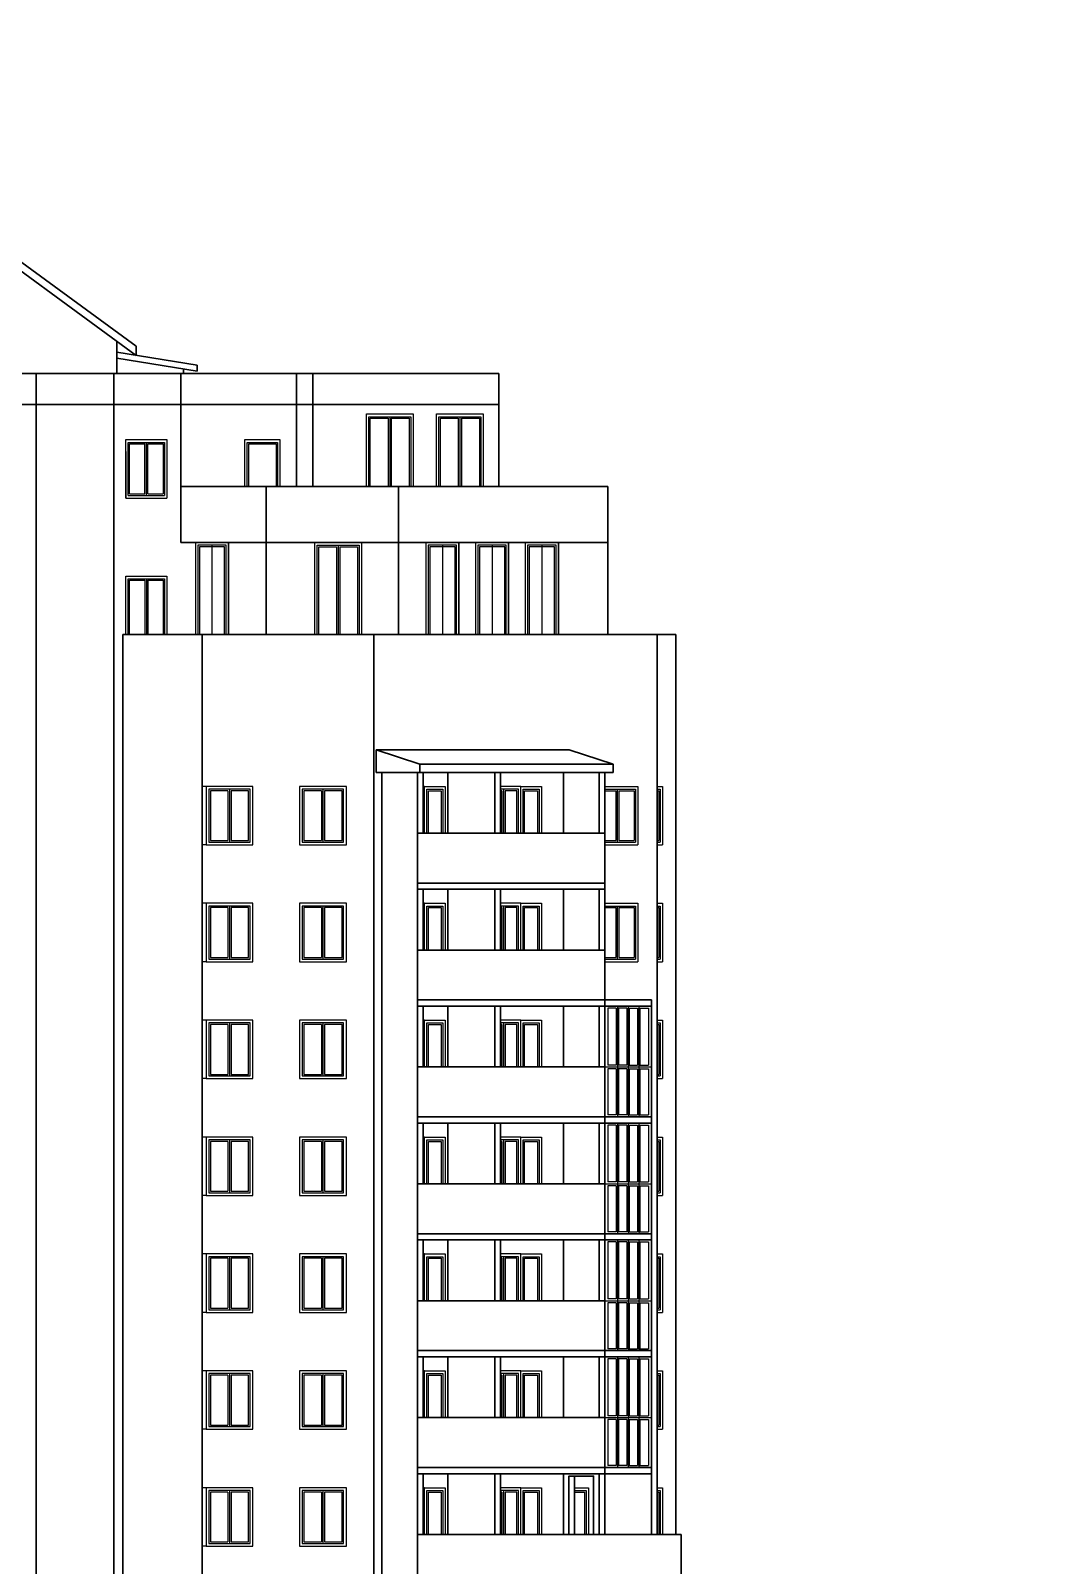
# Model space of a CAD drawing. Header units: inches. Extents: x -634 to 3638, y -6930911 to 5552.
# Drawn here: x 1250.44 to 1276.04, y 3496 to 3534.55 of the extents above; entities that cross this region are included whole.
import ezdxf

# ---------------------------------------------------------------- set-up
doc = ezdxf.new("R2010")
doc.units = ezdxf.units.IN
doc.header["$MEASUREMENT"] = 0
doc.linetypes.add('Dashed', pattern=[1128.888893, 564.444447, -564.444447])
for name, color, linetype, lineweight in [('ELEV', 134, 'Continuous', 18), ('фасады', 7, 'Continuous', 30), ('фасады2', 7, 'Continuous', 25)]:
    doc.layers.add(name, color=color, linetype=linetype, lineweight=lineweight)

msp = doc.modelspace()

# ---------------------------------------------------------------- hatches: boundary and pattern name
at = {"layer": 'ELEV', "linetype": 'Continuous'}
h = msp.add_hatch(dxfattribs=at)
h.set_pattern_fill('ANSI31', color=256, scale=0.01044, style=0)
h.set_pattern_definition([(45, (1262.311104, 3366.587935), (-0.02343928418428, 0.02343928418428), [])])
edge = h.paths.add_edge_path()
edge.add_ellipse((1445.78234, 3471.96182), major_axis=(0, 6932302.83262), ratio=0.00000001506, start_angle=89.999976115149, end_angle=270.000023884851)
edge.add_line((1445.67794, 3474.85168), (1445.67794, 3528.48347))
edge.add_line((1445.67794, 3528.48347), (1445.88675, 3528.48347))
edge.add_line((1445.88675, 3528.48347), (1445.88675, 3474.85168))

# ---------------------------------------------------------------- linework, layer by layer
at = {"layer": 'фасады', "ltscale": 100}
for points in [[(1248.401, 3530.05526), (1253.09677, 3526.62965)], [(1248.401, 3529.82398), (1253.09677, 3526.39837)], [(1252.61086, 3525.94453), (1252.61086, 3526.75285)], [(1252.61086, 3526.47644), (1254.62244, 3526.15324)], [(1253.09677, 3526.62965), (1253.09677, 3526.39837)], [(1252.61086, 3526.32774), (1254.62244, 3526.00455)], [(1254.62244, 3526.15324), (1254.62244, 3526.00455)], [(1234.59702, 3525.94453), (1262.20499, 3525.94453)], [(1250.5811, 3521.69677), (1250.5811, 3525.94453)], [(1252.53157, 3521.69677), (1252.53157, 3525.94453)], [(1254.21367, 3521.69677), (1254.21367, 3525.94453)], [(1254.28348, 3525.94453), (1254.28348, 3526.05901)], [(1257.1204, 3523.10616), (1257.1204, 3525.94453)], [(1257.5354, 3523.10616), (1257.5354, 3525.94453)], [(1262.20499, 3523.10616), (1262.20499, 3525.94453)], [(1262.20499, 3525.16153), (1248.401, 3525.16153)], [(1256.36162, 3523.10616), (1254.21367, 3523.10616)], [(1256.36162, 3523.10616), (1256.36162, 3521.69677)], [(1264.94153, 3523.10616), (1256.36162, 3523.10616)], [(1259.68137, 3523.10616), (1259.68137, 3521.69677)], [(1264.94153, 3523.10616), (1264.94153, 3521.69677)], [(1250.5811, 3521.69677), (1250.5811, 3517.97753)], [(1252.53157, 3521.69677), (1252.53157, 3517.97753)], [(1254.21367, 3521.69677), (1264.94153, 3521.69677)], [(1256.36162, 3521.69677), (1256.36162, 3519.38693)], [(1256.36162, 3521.69677), (1256.36162, 3519.38693)], [(1259.68137, 3521.69677), (1259.68137, 3519.38693)], [(1259.68137, 3521.69677), (1259.68137, 3519.38693)], [(1264.94153, 3521.69677), (1264.94153, 3519.38693)], [(1252.76031, 3519.38693), (1252.76031, 3517.97753)], [(1266.65306, 3519.38693), (1252.76031, 3519.38693)], [(1254.75279, 3519.38693), (1254.75279, 3517.97753)], [(1259.06906, 3519.38693), (1259.06906, 3517.97753)], [(1266.18183, 3519.38693), (1266.18183, 3517.97753)], [(1266.65306, 3519.38693), (1266.65306, 3512.98593)], [(1250.5811, 3517.97753), (1250.5811, 3515.92217)], [(1252.53157, 3517.97753), (1252.53157, 3515.92217)], [(1252.75927, 3517.97753), (1252.75927, 3515.92217)], [(1254.75279, 3517.97753), (1254.75279, 3515.92217)], [(1259.06906, 3517.97753), (1259.06906, 3515.92217)], [(1266.18183, 3517.97753), (1266.18183, 3515.92217)], [(1259.12406, 3516.48989), (1259.12406, 3515.92217)], [(1265.07485, 3516.12666), (1265.07485, 3515.92217)], [(1250.5811, 3515.92217), (1250.5811, 3512.98593)], [(1252.53157, 3515.92217), (1252.53157, 3512.98593)], [(1252.75927, 3515.92217), (1252.75927, 3512.98593)], [(1254.75279, 3515.92217), (1254.75279, 3512.98593)], [(1259.06906, 3515.92217), (1259.06906, 3512.98593)], [(1259.12406, 3515.92217), (1265.07485, 3515.92217)], [(1259.26469, 3515.92217), (1259.26469, 3512.98593)], [(1260.16251, 3515.92217), (1260.16251, 3512.98593)], [(1260.30079, 3515.92217), (1260.30281, 3514.39532)], [(1260.92319, 3515.92217), (1260.92319, 3514.39532)], [(1262.10681, 3515.92218), (1262.10681, 3514.39532)], [(1262.24525, 3515.92218), (1262.24525, 3514.39532)], [(1263.82745, 3515.92217), (1263.82745, 3514.39532)], [(1264.72699, 3515.92217), (1264.72699, 3514.39532)], [(1264.86543, 3515.92218), (1264.86543, 3512.98593)], [(1266.18183, 3515.92217), (1266.18183, 3512.98593)], [(1266.65306, 3515.92217), (1266.65306, 3512.98593)], [(1260.16251, 3514.39532), (1264.86543, 3514.39532)], [(1250.5811, 3512.98593), (1250.5811, 3510.04969)], [(1252.53157, 3512.98593), (1252.53157, 3510.04969)], [(1252.75927, 3512.98593), (1252.75927, 3510.04969)], [(1254.75279, 3512.98593), (1254.75279, 3510.04969)], [(1259.06906, 3512.98593), (1259.06906, 3510.04969)], [(1259.26469, 3512.98593), (1259.26469, 3510.04969)], [(1260.16251, 3513.14253), (1264.86767, 3513.14253)], [(1260.16251, 3512.98593), (1260.16251, 3510.04969)], [(1260.16251, 3512.98593), (1264.86543, 3512.98593)], [(1260.30095, 3512.98593), (1260.30281, 3511.45909)], [(1260.92319, 3512.98593), (1260.92319, 3511.45909)], [(1262.10681, 3512.98593), (1262.10681, 3511.45909)], [(1262.24525, 3512.98593), (1262.24525, 3511.45909)], [(1263.82745, 3512.98593), (1263.82745, 3511.45909)], [(1264.72699, 3512.98593), (1264.72699, 3511.45909)], [(1264.86543, 3512.98593), (1264.86543, 3510.04969)], [(1266.18183, 3512.98593), (1266.18183, 3510.04969)], [(1266.65306, 3512.98593), (1266.65306, 3510.04969)], [(1260.16251, 3511.45909), (1264.86543, 3511.45909)], [(1250.5811, 3510.04969), (1250.5811, 3507.11345)], [(1252.53157, 3510.04969), (1252.53157, 3507.11345)], [(1252.75927, 3510.04969), (1252.75927, 3507.11345)], [(1254.75279, 3510.04969), (1254.75279, 3507.11345)], [(1259.06906, 3510.04969), (1259.06906, 3507.11345)], [(1259.26469, 3510.04969), (1259.26469, 3507.11345)], [(1260.16251, 3510.20629), (1266.04339, 3510.20629)], [(1260.16251, 3510.04969), (1260.16251, 3507.11345)], [(1260.16251, 3510.04969), (1266.04339, 3510.04969)], [(1260.30095, 3510.04969), (1260.30281, 3508.52285)], [(1260.92319, 3510.04969), (1260.92319, 3508.52285)], [(1262.10681, 3510.04969), (1262.10681, 3508.52285)], [(1262.24525, 3510.04969), (1262.24525, 3508.52285)], [(1263.82745, 3510.04969), (1263.82745, 3508.52285)], [(1264.72699, 3510.04969), (1264.72699, 3508.52285)], [(1264.86543, 3510.04969), (1264.86543, 3507.11345)], [(1266.04339, 3510.20629), (1266.04339, 3507.11345)], [(1266.18183, 3510.04969), (1266.18183, 3507.11345)], [(1266.65306, 3510.04969), (1266.65306, 3507.11345)], [(1260.16251, 3508.52285), (1264.86543, 3508.52285)], [(1260.16251, 3507.27005), (1266.04339, 3507.27005)], [(1250.5811, 3507.11345), (1250.5811, 3504.17722)], [(1252.53157, 3507.11345), (1252.53157, 3504.17722)], [(1252.75927, 3507.11345), (1252.75927, 3504.17722)], [(1254.75279, 3507.11345), (1254.75279, 3504.17722)], [(1259.06906, 3507.11345), (1259.06906, 3504.17722)], [(1259.26469, 3507.11345), (1259.26469, 3504.17722)], [(1260.16251, 3507.11345), (1260.16251, 3504.17722)], [(1260.16251, 3507.11345), (1266.04339, 3507.11345)], [(1260.16251, 3507.11345), (1266.04339, 3507.11345)], [(1260.30095, 3507.11345), (1260.30281, 3505.58661)], [(1260.92319, 3507.11345), (1260.92319, 3505.58661)], [(1262.10681, 3507.11345), (1262.10681, 3505.58661)], [(1262.24525, 3507.11345), (1262.24525, 3505.58661)], [(1263.82745, 3507.11345), (1263.82745, 3505.58661)], [(1264.72699, 3507.11345), (1264.72699, 3505.58661)], [(1264.86543, 3507.11345), (1264.86543, 3504.17722)], [(1266.04339, 3507.11345), (1266.04339, 3504.17722)], [(1266.18183, 3507.11345), (1266.18183, 3504.17722)], [(1266.65306, 3507.11345), (1266.65306, 3504.17722)], [(1260.16251, 3505.58661), (1264.86543, 3505.58661)], [(1250.5811, 3504.17722), (1250.5811, 3501.24098)], [(1252.53157, 3504.17722), (1252.53157, 3501.24098)], [(1252.75927, 3504.17722), (1252.75927, 3501.24098)], [(1254.75279, 3504.17722), (1254.75279, 3501.24098)], [(1259.06906, 3504.17722), (1259.06906, 3501.24098)], [(1259.26469, 3504.17722), (1259.26469, 3501.24098)], [(1260.16251, 3504.33382), (1266.04339, 3504.33382)], [(1260.16251, 3504.17722), (1260.16251, 3501.24098)], [(1260.16251, 3504.17722), (1266.04339, 3504.17722)], [(1260.30095, 3504.17722), (1260.30281, 3502.65037)], [(1260.92319, 3504.17722), (1260.92319, 3502.65037)], [(1262.10681, 3504.17722), (1262.10681, 3502.65037)], [(1262.24525, 3504.17722), (1262.24525, 3502.65037)], [(1263.82745, 3504.17722), (1263.82745, 3502.65037)], [(1264.72699, 3504.17722), (1264.72699, 3502.65037)], [(1264.86543, 3504.17722), (1264.86543, 3501.24098)], [(1266.04339, 3504.17722), (1266.04339, 3501.24098)], [(1266.18183, 3504.17722), (1266.18183, 3501.24098)], [(1266.65306, 3504.17722), (1266.65306, 3501.24098)], [(1260.16251, 3502.65037), (1264.86543, 3502.65037)], [(1250.5811, 3501.24098), (1250.5811, 3498.30474)], [(1252.53157, 3501.24098), (1252.53157, 3498.30474)], [(1252.75927, 3501.24098), (1252.75927, 3498.30474)], [(1254.75279, 3501.24098), (1254.75279, 3498.30474)], [(1259.06906, 3501.24098), (1259.06906, 3498.30474)], [(1259.26469, 3501.24098), (1259.26469, 3498.30474)], [(1260.16251, 3501.39758), (1266.04339, 3501.39758)], [(1260.16251, 3501.24098), (1260.16251, 3498.30474)], [(1260.16251, 3501.24098), (1266.04339, 3501.24098)], [(1260.30095, 3501.24098), (1260.30281, 3499.71414)], [(1260.92319, 3501.24098), (1260.92319, 3499.71414)], [(1262.10681, 3501.24098), (1262.10681, 3499.71414)], [(1262.24525, 3501.24098), (1262.24525, 3499.71414)], [(1263.82745, 3501.24098), (1263.82745, 3499.71414)], [(1264.72699, 3501.24098), (1264.72699, 3499.71414)], [(1264.86543, 3501.24098), (1264.86543, 3498.30474)], [(1266.04339, 3501.24098), (1266.04339, 3498.30474)], [(1266.18183, 3501.24098), (1266.18183, 3498.30474)], [(1266.65306, 3501.24098), (1266.65306, 3498.30474)], [(1260.16251, 3499.71414), (1264.86543, 3499.71414)], [(1260.16251, 3498.46134), (1266.04339, 3498.46134)], [(1250.5811, 3498.30474), (1250.5811, 3495.3685)], [(1252.53157, 3498.30474), (1252.53157, 3495.3685)], [(1252.75927, 3498.30474), (1252.75927, 3495.3685)], [(1254.75279, 3498.30474), (1254.75279, 3495.3685)], [(1259.06906, 3498.30474), (1259.06906, 3495.3685)], [(1259.26469, 3498.30474), (1259.26469, 3495.3685)], [(1260.16251, 3498.30474), (1260.16251, 3495.3685)], [(1260.16251, 3498.30474), (1266.04339, 3498.30474)], [(1260.30095, 3498.30474), (1260.30281, 3496.7779)], [(1260.92319, 3498.30474), (1260.92319, 3496.7779)], [(1262.10681, 3498.30474), (1262.10681, 3496.7779)], [(1262.24525, 3498.30474), (1262.24525, 3496.7779)], [(1263.82745, 3498.30474), (1263.82745, 3496.7779)], [(1263.96516, 3496.7779), (1263.96516, 3498.24602), (1264.58733, 3498.24602), (1264.58733, 3496.7779)], [(1264.1036, 3498.24602), (1264.1036, 3496.7779)], [(1264.72699, 3498.30474), (1264.72699, 3496.7779)], [(1264.86543, 3498.30474), (1264.86543, 3496.7779)], [(1266.04339, 3498.30474), (1266.04339, 3496.7779)], [(1266.18183, 3498.30474), (1266.18183, 3496.7779)], [(1266.65306, 3498.30474), (1266.65306, 3496.7779)], [(1260.16251, 3496.7779), (1266.78645, 3496.7779)], [(1266.78645, 3496.7779), (1266.78645, 3495.3685)]]:
    msp.add_lwpolyline(points, dxfattribs=at)
at = {"layer": 'фасады', "linetype": 'Dashed', "ltscale": 100}
for points in [[(1260.22486, 3516.12672), (1259.12406, 3516.48989)], [(1263.97388, 3516.48989), (1259.12406, 3516.48989)], [(1265.07485, 3516.12666), (1263.97405, 3516.48984)], [(1260.22486, 3515.92217), (1260.22489, 3516.12672), (1265.07485, 3516.12666)], [(1266.04339, 3510.04969), (1260.39603, 3510.04969)], [(1266.04339, 3510.04969), (1260.39603, 3510.04969)], [(1266.04339, 3507.11345), (1260.39603, 3507.11345)], [(1266.04339, 3507.11345), (1260.39603, 3507.11345)], [(1266.04339, 3504.17722), (1260.39603, 3504.17722)], [(1266.04339, 3501.24098), (1260.39603, 3501.24098)]]:
    msp.add_lwpolyline(points, dxfattribs=at)
at = {"layer": 'фасады2', "ltscale": 100}
for p, q in [((1258.93621, 3523.10616), (1258.93621, 3524.85812)), ((1258.93621, 3524.85812), (1259.99325, 3524.85812)), ((1258.97536, 3523.10616), (1258.97536, 3524.81897)), ((1258.97536, 3524.81897), (1259.42558, 3524.81897)), ((1259.50388, 3524.81897), (1259.9541, 3524.81897)), ((1259.9541, 3524.81897), (1259.9541, 3523.10616)), ((1259.99325, 3524.85812), (1259.99325, 3523.10616)), ((1260.69805, 3523.10616), (1260.69805, 3524.85812)), ((1260.69805, 3524.85812), (1261.75509, 3524.85812)), ((1260.7372, 3523.10616), (1260.7372, 3524.81897)), ((1260.7372, 3524.81897), (1261.18742, 3524.81897)), ((1261.26572, 3524.81897), (1261.71594, 3524.81897)), ((1261.71594, 3524.81897), (1261.71594, 3523.10616)), ((1261.75509, 3524.85812), (1261.75509, 3523.10616)), ((1252.88857, 3522.88105), (1252.88857, 3524.21215)), ((1252.88857, 3524.21215), (1253.80893, 3524.21215)), ((1252.92772, 3522.9202), (1252.92772, 3524.173)), ((1252.92772, 3524.173), (1253.3096, 3524.173)), ((1253.3096, 3522.9202), (1253.3096, 3524.173)), ((1253.34875, 3522.88105), (1253.34875, 3524.21215)), ((1253.3879, 3522.9202), (1253.3879, 3524.173)), ((1253.3879, 3524.173), (1253.76978, 3524.173)), ((1253.76978, 3524.173), (1253.76978, 3522.9202)), ((1253.80893, 3524.21215), (1253.80893, 3522.88105)), ((1255.88304, 3523.10616), (1255.88304, 3524.21215)), ((1255.88304, 3524.21215), (1256.64646, 3524.21215)), ((1255.92219, 3523.10616), (1255.92219, 3524.173)), ((1255.92219, 3524.173), (1256.60731, 3524.173)), ((1256.60731, 3524.173), (1256.60731, 3523.10616)), ((1256.64646, 3524.21215), (1256.64646, 3523.10616)), ((1252.82985, 3522.81254), (1253.86766, 3522.81254)), ((1252.88857, 3522.88105), (1253.80893, 3522.88105)), ((1252.92772, 3522.9202), (1253.3096, 3522.9202)), ((1253.3879, 3522.9202), (1253.76978, 3522.9202)), ((1254.64129, 3521.62826), (1254.64129, 3519.38693)), ((1255.35578, 3521.62826), (1254.64129, 3521.62826)), ((1254.68044, 3521.58911), (1254.68044, 3519.38693)), ((1255.31663, 3521.58911), (1254.68044, 3521.58911)), ((1255.31663, 3519.38693), (1255.31663, 3521.58911)), ((1255.35578, 3519.38693), (1255.35578, 3521.62826)), ((1257.64011, 3519.38693), (1257.64011, 3521.62826)), ((1257.64011, 3521.62826), (1258.69716, 3521.62826)), ((1257.67926, 3519.38693), (1257.67926, 3521.58911)), ((1257.67926, 3521.58911), (1258.12949, 3521.58911)), ((1258.20779, 3521.58911), (1258.65801, 3521.58911)), ((1258.65801, 3521.58911), (1258.65801, 3519.38693)), ((1258.69716, 3521.62826), (1258.69716, 3519.38693)), ((1260.43121, 3521.62826), (1260.43121, 3519.38693)), ((1261.14569, 3521.62826), (1260.43121, 3521.62826)), ((1260.47036, 3521.58911), (1260.47036, 3519.38693)), ((1261.10654, 3521.58911), (1260.47036, 3521.58911)), ((1261.10654, 3519.38693), (1261.10654, 3521.58911)), ((1261.14569, 3519.38693), (1261.14569, 3521.62826)), ((1261.67839, 3521.62826), (1261.67839, 3519.38693)), ((1262.39287, 3521.62826), (1261.67839, 3521.62826)), ((1261.71754, 3521.58911), (1261.71754, 3519.38693)), ((1262.35372, 3521.58911), (1261.71754, 3521.58911)), ((1262.35372, 3519.38693), (1262.35372, 3521.58911)), ((1262.39287, 3519.38693), (1262.39287, 3521.62826)), ((1262.92968, 3521.62826), (1262.92968, 3519.38693)), ((1263.64416, 3521.62826), (1262.92968, 3521.62826)), ((1262.96883, 3521.58911), (1262.96883, 3519.38693)), ((1263.60501, 3521.58911), (1262.96883, 3521.58911)), ((1263.60501, 3519.38693), (1263.60501, 3521.58911)), ((1263.64416, 3519.38693), (1263.64416, 3521.62826)), ((1252.88857, 3519.38693), (1252.88857, 3520.78653)), ((1252.88857, 3520.78653), (1253.80891, 3520.78653)), ((1252.92772, 3519.38693), (1252.92772, 3520.74739)), ((1252.92772, 3520.74739), (1253.30959, 3520.74739)), ((1253.38789, 3520.74739), (1253.76976, 3520.74739)), ((1253.76976, 3520.74739), (1253.76976, 3519.38693)), ((1253.80891, 3520.78653), (1253.80891, 3519.38693)), ((1260.39542, 3515.50131), (1260.7967, 3515.50131)), ((1260.39542, 3514.39532), (1260.39542, 3515.50131)), ((1260.43457, 3514.39532), (1260.43457, 3515.46216)), ((1260.43457, 3515.46216), (1260.75755, 3515.46216)), ((1260.75755, 3515.46216), (1260.75755, 3514.39532)), ((1260.7967, 3515.50131), (1260.7967, 3514.39532)), ((1262.69681, 3515.50131), (1262.24522, 3515.50131)), ((1262.28377, 3515.46216), (1262.24522, 3515.46216)), ((1262.65766, 3515.46216), (1262.36207, 3515.46216)), ((1262.65766, 3514.39532), (1262.65766, 3515.46216)), ((1262.69681, 3514.39532), (1262.69681, 3515.50131)), ((1262.81425, 3515.50131), (1263.21554, 3515.50131)), ((1262.81425, 3514.39532), (1262.81425, 3515.50131)), ((1262.8534, 3514.39532), (1262.8534, 3515.46216)), ((1262.8534, 3515.46216), (1263.17639, 3515.46216)), ((1263.17639, 3515.46216), (1263.17639, 3514.39532)), ((1263.21554, 3515.50131), (1263.21554, 3514.39532)), ((1264.86543, 3515.50131), (1265.64069, 3515.50131)), ((1264.86543, 3515.46216), (1265.1419, 3515.46216)), ((1265.1797, 3515.50131), (1265.1797, 3514.17021)), ((1265.2175, 3515.46216), (1265.60289, 3515.46216)), ((1265.64069, 3515.50131), (1265.64069, 3514.17021)), ((1265.69941, 3515.56982), (1265.69941, 3514.1017)), ((1266.18183, 3515.50131), (1266.26018, 3515.50131)), ((1266.18183, 3515.46216), (1266.22238, 3515.46216)), ((1266.26018, 3515.50131), (1266.26018, 3514.17021)), ((1266.3189, 3515.56982), (1266.3189, 3514.1017)), ((1264.86543, 3514.20936), (1265.1419, 3514.20936)), ((1264.86543, 3514.17021), (1265.64069, 3514.17021)), ((1265.2175, 3514.20936), (1265.60289, 3514.20936)), ((1266.18183, 3514.20936), (1266.22238, 3514.20936)), ((1266.18183, 3514.17021), (1266.26018, 3514.17021)), ((1265.69941, 3512.63358), (1265.69941, 3511.16546)), ((1266.3189, 3512.63358), (1266.3189, 3511.16546)), ((1260.39542, 3512.56507), (1260.7967, 3512.56507)), ((1260.39542, 3511.45909), (1260.39542, 3512.56507)), ((1260.43457, 3511.45909), (1260.43457, 3512.52592)), ((1260.43457, 3512.52592), (1260.75755, 3512.52592)), ((1260.75755, 3512.52592), (1260.75755, 3511.45909)), ((1260.7967, 3512.56507), (1260.7967, 3511.45909)), ((1262.69681, 3512.56507), (1262.24522, 3512.56507)), ((1262.28377, 3512.52592), (1262.24522, 3512.52592)), ((1262.65766, 3512.52592), (1262.36207, 3512.52592)), ((1262.65766, 3511.45909), (1262.65766, 3512.52592)), ((1262.69681, 3511.45909), (1262.69681, 3512.56507)), ((1262.81425, 3512.56507), (1263.21554, 3512.56507)), ((1262.81425, 3511.45909), (1262.81425, 3512.56507)), ((1262.8534, 3511.45909), (1262.8534, 3512.52592)), ((1262.8534, 3512.52592), (1263.17639, 3512.52592)), ((1263.17639, 3512.52592), (1263.17639, 3511.45909)), ((1263.21554, 3512.56507), (1263.21554, 3511.45909)), ((1264.86543, 3512.56507), (1265.64069, 3512.56507)), ((1264.86543, 3512.52592), (1265.1419, 3512.52592)), ((1265.1797, 3512.56507), (1265.1797, 3511.23398)), ((1265.2175, 3512.52592), (1265.60289, 3512.52592)), ((1265.64069, 3512.56507), (1265.64069, 3511.23398)), ((1266.18183, 3512.56507), (1266.26018, 3512.56507)), ((1266.18183, 3512.52592), (1266.22238, 3512.52592)), ((1266.26018, 3512.56507), (1266.26018, 3511.23398)), ((1264.86543, 3511.27312), (1265.1419, 3511.27312)), ((1264.86543, 3511.23398), (1265.64069, 3511.23398)), ((1265.2175, 3511.27312), (1265.60289, 3511.27312)), ((1266.18183, 3511.27312), (1266.22238, 3511.27312)), ((1266.18183, 3511.23398), (1266.26018, 3511.23398)), ((1260.39542, 3509.62883), (1260.7967, 3509.62883)), ((1260.39542, 3508.52285), (1260.39542, 3509.62883)), ((1260.43457, 3508.52285), (1260.43457, 3509.58968)), ((1260.43457, 3509.58968), (1260.75755, 3509.58968)), ((1260.75755, 3509.58968), (1260.75755, 3508.52285)), ((1260.7967, 3509.62883), (1260.7967, 3508.52285)), ((1262.69681, 3509.62883), (1262.24522, 3509.62883)), ((1262.28377, 3509.58968), (1262.24522, 3509.58968)), ((1262.65766, 3509.58968), (1262.36207, 3509.58968)), ((1262.65766, 3508.52285), (1262.65766, 3509.58968)), ((1262.69681, 3508.52285), (1262.69681, 3509.62883)), ((1262.81425, 3509.62883), (1263.21554, 3509.62883)), ((1262.81425, 3508.52285), (1262.81425, 3509.62883)), ((1262.8534, 3508.52285), (1262.8534, 3509.58968)), ((1262.8534, 3509.58968), (1263.17639, 3509.58968)), ((1263.17639, 3509.58968), (1263.17639, 3508.52285)), ((1263.21554, 3509.62883), (1263.21554, 3508.52285)), ((1266.18183, 3509.62883), (1266.26018, 3509.62883)), ((1266.18183, 3509.58968), (1266.22238, 3509.58968)), ((1266.26018, 3509.62883), (1266.26018, 3508.29774)), ((1266.3189, 3509.69734), (1266.3189, 3508.22923)), ((1266.18183, 3508.33689), (1266.22238, 3508.33689)), ((1266.18183, 3508.29774), (1266.26018, 3508.29774)), ((1260.39542, 3506.69259), (1260.7967, 3506.69259)), ((1260.39542, 3505.58661), (1260.39542, 3506.69259)), ((1260.43457, 3505.58661), (1260.43457, 3506.65344)), ((1260.43457, 3506.65344), (1260.75755, 3506.65344)), ((1260.75755, 3506.65344), (1260.75755, 3505.58661)), ((1260.7967, 3506.69259), (1260.7967, 3505.58661)), ((1262.69681, 3506.69259), (1262.24522, 3506.69259)), ((1262.28377, 3506.65344), (1262.24522, 3506.65344)), ((1262.65766, 3506.65344), (1262.36207, 3506.65344)), ((1262.65766, 3505.58661), (1262.65766, 3506.65344)), ((1262.69681, 3505.58661), (1262.69681, 3506.69259)), ((1262.81425, 3506.69259), (1263.21554, 3506.69259)), ((1262.81425, 3505.58661), (1262.81425, 3506.69259)), ((1262.8534, 3505.58661), (1262.8534, 3506.65344)), ((1262.8534, 3506.65344), (1263.17639, 3506.65344)), ((1263.17639, 3506.65344), (1263.17639, 3505.58661)), ((1263.21554, 3506.69259), (1263.21554, 3505.58661)), ((1266.18183, 3506.69259), (1266.26018, 3506.69259)), ((1266.18183, 3506.65344), (1266.22238, 3506.65344)), ((1266.26018, 3506.69259), (1266.26018, 3505.3615)), ((1266.3189, 3506.76111), (1266.3189, 3505.29299)), ((1266.18183, 3505.40065), (1266.22238, 3505.40065)), ((1266.18183, 3505.3615), (1266.26018, 3505.3615)), ((1260.39542, 3503.75636), (1260.7967, 3503.75636)), ((1260.39542, 3502.65037), (1260.39542, 3503.75636)), ((1260.43457, 3502.65037), (1260.43457, 3503.71721)), ((1260.43457, 3503.71721), (1260.75755, 3503.71721)), ((1260.75755, 3503.71721), (1260.75755, 3502.65037)), ((1260.7967, 3503.75636), (1260.7967, 3502.65037)), ((1262.69681, 3503.75636), (1262.24522, 3503.75636)), ((1262.28377, 3503.71721), (1262.24522, 3503.71721)), ((1262.65766, 3503.71721), (1262.36207, 3503.71721)), ((1262.65766, 3502.65037), (1262.65766, 3503.71721)), ((1262.69681, 3502.65037), (1262.69681, 3503.75636)), ((1262.81425, 3503.75636), (1263.21554, 3503.75636)), ((1262.81425, 3502.65037), (1262.81425, 3503.75636)), ((1262.8534, 3502.65037), (1262.8534, 3503.71721)), ((1262.8534, 3503.71721), (1263.17639, 3503.71721)), ((1263.17639, 3503.71721), (1263.17639, 3502.65037)), ((1263.21554, 3503.75636), (1263.21554, 3502.65037)), ((1266.18183, 3503.75636), (1266.26018, 3503.75636)), ((1266.18183, 3503.71721), (1266.22238, 3503.71721)), ((1266.26018, 3503.75636), (1266.26018, 3502.42526)), ((1266.3189, 3503.82487), (1266.3189, 3502.35675)), ((1266.18183, 3502.46441), (1266.22238, 3502.46441)), ((1266.18183, 3502.42526), (1266.26018, 3502.42526)), ((1260.39542, 3500.82012), (1260.7967, 3500.82012)), ((1260.39542, 3499.71414), (1260.39542, 3500.82012)), ((1260.43457, 3499.71414), (1260.43457, 3500.78097)), ((1260.43457, 3500.78097), (1260.75755, 3500.78097)), ((1260.75755, 3500.78097), (1260.75755, 3499.71414)), ((1260.7967, 3500.82012), (1260.7967, 3499.71414)), ((1262.69681, 3500.82012), (1262.24522, 3500.82012)), ((1262.28377, 3500.78097), (1262.24522, 3500.78097)), ((1262.65766, 3500.78097), (1262.36207, 3500.78097)), ((1262.65766, 3499.71414), (1262.65766, 3500.78097)), ((1262.69681, 3499.71414), (1262.69681, 3500.82012)), ((1262.81425, 3500.82012), (1263.21554, 3500.82012)), ((1262.81425, 3499.71414), (1262.81425, 3500.82012)), ((1262.8534, 3499.71414), (1262.8534, 3500.78097)), ((1262.8534, 3500.78097), (1263.17639, 3500.78097)), ((1263.17639, 3500.78097), (1263.17639, 3499.71414)), ((1263.21554, 3500.82012), (1263.21554, 3499.71414)), ((1266.18183, 3500.82012), (1266.26018, 3500.82012)), ((1266.18183, 3500.78097), (1266.22238, 3500.78097)), ((1266.26018, 3500.82012), (1266.26018, 3499.48902)), ((1266.3189, 3500.88863), (1266.3189, 3499.42051)), ((1266.18183, 3499.52817), (1266.22238, 3499.52817)), ((1266.18183, 3499.48902), (1266.26018, 3499.48902)), ((1266.3189, 3497.95239), (1266.3189, 3496.7779)), ((1260.39542, 3497.88388), (1260.7967, 3497.88388)), ((1260.39542, 3496.7779), (1260.39542, 3497.88388)), ((1260.43457, 3496.7779), (1260.43457, 3497.84473)), ((1260.43457, 3497.84473), (1260.75755, 3497.84473)), ((1260.75755, 3497.84473), (1260.75755, 3496.7779)), ((1260.7967, 3497.88388), (1260.7967, 3496.7779)), ((1262.69681, 3497.88388), (1262.24522, 3497.88388)), ((1262.28377, 3497.84473), (1262.24522, 3497.84473)), ((1262.65766, 3497.84473), (1262.36207, 3497.84473)), ((1262.65766, 3496.7779), (1262.65766, 3497.84473)), ((1262.69681, 3496.7779), (1262.69681, 3497.88388)), ((1262.81425, 3497.88388), (1263.21554, 3497.88388)), ((1262.81425, 3496.7779), (1262.81425, 3497.88388)), ((1262.8534, 3496.7779), (1262.8534, 3497.84473)), ((1262.8534, 3497.84473), (1263.17639, 3497.84473)), ((1263.17639, 3497.84473), (1263.17639, 3496.7779)), ((1263.21554, 3497.88388), (1263.21554, 3496.7779)), ((1264.1036, 3497.88388), (1264.3962, 3497.88388)), ((1264.1036, 3497.84473), (1264.35705, 3497.84473)), ((1264.35705, 3497.84473), (1264.35705, 3496.7779)), ((1264.3962, 3497.88388), (1264.3962, 3496.7779)), ((1266.18183, 3497.88388), (1266.26018, 3497.88388)), ((1266.18183, 3497.84473), (1266.22238, 3497.84473)), ((1266.26018, 3497.88388), (1266.26018, 3496.7779))]:
    msp.add_line(p, q, dxfattribs=at)
for points in [[(1258.87748, 3524.92663), (1260.05198, 3524.92663), (1260.05198, 3523.10616), (1258.87748, 3523.10616)], [(1260.63932, 3524.92663), (1261.81382, 3524.92663), (1261.81382, 3523.10616), (1260.63932, 3523.10616)], [(1255.82431, 3524.28066), (1256.70519, 3524.28066), (1256.70519, 3523.10616), (1255.82431, 3523.10616)], [(1255.4145, 3521.69677), (1254.58257, 3521.69677), (1254.58257, 3519.38693), (1255.4145, 3519.38693)], [(1257.58139, 3521.69677), (1258.75588, 3521.69677), (1258.75588, 3519.38693), (1257.58139, 3519.38693)], [(1261.20441, 3521.69677), (1260.37248, 3521.69677), (1260.37248, 3519.38693), (1261.20441, 3519.38693)], [(1262.4516, 3521.69677), (1261.61966, 3521.69677), (1261.61966, 3519.38693), (1262.4516, 3519.38693)], [(1263.70289, 3521.69677), (1262.87095, 3521.69677), (1262.87095, 3519.38693), (1263.70289, 3519.38693)], [(1252.82985, 3520.85505), (1253.86763, 3520.85505), (1253.86763, 3519.38693), (1252.82985, 3519.38693)], [(1256.02516, 3515.56982), (1254.85066, 3515.56982), (1254.85066, 3514.1017), (1256.02516, 3514.1017)], [(1255.95665, 3515.50131), (1254.91917, 3515.50131), (1254.91917, 3514.17021), (1255.95665, 3514.17021)], [(1258.37431, 3515.56982), (1257.19982, 3515.56982), (1257.19982, 3514.1017), (1258.37431, 3514.1017)], [(1258.3058, 3515.50131), (1257.26833, 3515.50131), (1257.26833, 3514.17021), (1258.3058, 3514.17021)], [(1256.02516, 3512.63358), (1254.85066, 3512.63358), (1254.85066, 3511.16546), (1256.02516, 3511.16546)], [(1258.37431, 3512.63358), (1257.19982, 3512.63358), (1257.19982, 3511.16546), (1258.37431, 3511.16546)], [(1255.95665, 3512.56507), (1254.91917, 3512.56507), (1254.91917, 3511.23398), (1255.95665, 3511.23398)], [(1258.3058, 3512.56507), (1257.26833, 3512.56507), (1257.26833, 3511.23398), (1258.3058, 3511.23398)], [(1256.02516, 3509.69734), (1254.85066, 3509.69734), (1254.85066, 3508.22923), (1256.02516, 3508.22923)], [(1255.95665, 3509.62883), (1254.91917, 3509.62883), (1254.91917, 3508.29774), (1255.95665, 3508.29774)], [(1258.37431, 3509.69734), (1257.19982, 3509.69734), (1257.19982, 3508.22923), (1258.37431, 3508.22923)], [(1258.3058, 3509.62883), (1257.26833, 3509.62883), (1257.26833, 3508.29774), (1258.3058, 3508.29774)], [(1256.02516, 3506.76111), (1254.85066, 3506.76111), (1254.85066, 3505.29299), (1256.02516, 3505.29299)], [(1255.95665, 3506.69259), (1254.91917, 3506.69259), (1254.91917, 3505.3615), (1255.95665, 3505.3615)], [(1258.37431, 3506.76111), (1257.19982, 3506.76111), (1257.19982, 3505.29299), (1258.37431, 3505.29299)], [(1258.3058, 3506.69259), (1257.26833, 3506.69259), (1257.26833, 3505.3615), (1258.3058, 3505.3615)], [(1256.02516, 3503.82487), (1254.85066, 3503.82487), (1254.85066, 3502.35675), (1256.02516, 3502.35675)], [(1255.95665, 3503.75636), (1254.91917, 3503.75636), (1254.91917, 3502.42526), (1255.95665, 3502.42526)], [(1258.37431, 3503.82487), (1257.19982, 3503.82487), (1257.19982, 3502.35675), (1258.37431, 3502.35675)], [(1258.3058, 3503.75636), (1257.26833, 3503.75636), (1257.26833, 3502.42526), (1258.3058, 3502.42526)], [(1256.02516, 3500.88863), (1254.85066, 3500.88863), (1254.85066, 3499.42051), (1256.02516, 3499.42051)], [(1255.95665, 3500.82012), (1254.91917, 3500.82012), (1254.91917, 3499.48902), (1255.95665, 3499.48902)], [(1258.37431, 3500.88863), (1257.19982, 3500.88863), (1257.19982, 3499.42051), (1258.37431, 3499.42051)], [(1258.3058, 3500.82012), (1257.26833, 3500.82012), (1257.26833, 3499.48902), (1258.3058, 3499.48902)], [(1256.02516, 3497.95239), (1254.85066, 3497.95239), (1254.85066, 3496.48427), (1256.02516, 3496.48427)], [(1258.37431, 3497.95239), (1257.19982, 3497.95239), (1257.19982, 3496.48427), (1258.37431, 3496.48427)], [(1255.95665, 3497.88388), (1254.91917, 3497.88388), (1254.91917, 3496.55279), (1255.95665, 3496.55279)], [(1258.3058, 3497.88388), (1257.26833, 3497.88388), (1257.26833, 3496.55279), (1258.3058, 3496.55279)]]:
    msp.add_lwpolyline(points, close=True, dxfattribs=at)
at = {"layer": 'фасады2', "linetype": 'Dashed', "ltscale": 100}
for points in [[(1259.42558, 3524.81897), (1259.42558, 3523.10616)], [(1259.46473, 3524.85812), (1259.46473, 3523.10616)], [(1259.50388, 3524.81897), (1259.50388, 3523.10616)], [(1261.18742, 3524.81897), (1261.18742, 3523.10616)], [(1261.22657, 3524.85812), (1261.22657, 3523.10616)], [(1261.26572, 3524.81897), (1261.26572, 3523.10616)], [(1254.99853, 3521.62826), (1254.99853, 3519.38693)], [(1258.12949, 3521.58911), (1258.12949, 3519.38693)], [(1258.16864, 3521.62826), (1258.16864, 3519.38693)], [(1258.20779, 3521.58911), (1258.20779, 3519.38693)], [(1260.78845, 3521.62826), (1260.78845, 3519.38693)], [(1262.03563, 3521.62826), (1262.03563, 3519.38693)], [(1263.28692, 3521.62826), (1263.28692, 3519.38693)], [(1253.30959, 3520.74739), (1253.30959, 3519.38693)], [(1253.34874, 3520.78653), (1253.34874, 3519.38693)], [(1253.38789, 3520.74739), (1253.38789, 3519.38693)], [(1264.94524, 3510.00076), (1264.94524, 3508.57179)], [(1265.15567, 3510.00076), (1264.94524, 3510.00076)], [(1265.15567, 3510.00076), (1265.15567, 3508.57179)], [(1265.18503, 3510.04969), (1265.18503, 3508.52285)], [(1265.21439, 3510.00076), (1265.21439, 3508.57179)], [(1265.42482, 3510.00076), (1265.21439, 3510.00076)], [(1265.42482, 3510.00076), (1265.42482, 3508.57179)], [(1265.45419, 3510.04969), (1265.45419, 3508.52285)], [(1265.48355, 3510.00076), (1265.48355, 3508.57179)], [(1265.48355, 3510.00076), (1265.69398, 3510.00076)], [(1265.69398, 3510.00076), (1265.69398, 3508.57179)], [(1265.72334, 3510.04969), (1265.72334, 3508.52285)], [(1265.7527, 3510.00076), (1265.7527, 3508.57179)], [(1265.7527, 3510.00076), (1265.96314, 3510.00076)], [(1265.96314, 3510.00076), (1265.96314, 3508.57179)], [(1265.15567, 3508.57179), (1264.94524, 3508.57179)], [(1264.94524, 3508.47391), (1264.94524, 3507.31899)], [(1265.15567, 3508.47391), (1264.94524, 3508.47391)], [(1265.15567, 3508.47391), (1265.15567, 3507.31899)], [(1265.18503, 3508.52285), (1265.18503, 3507.27005)], [(1265.42482, 3508.57179), (1265.21439, 3508.57179)], [(1265.21439, 3508.47391), (1265.21439, 3507.31899)], [(1265.42482, 3508.47391), (1265.21439, 3508.47391)], [(1265.42482, 3508.47391), (1265.42482, 3507.31899)], [(1265.45419, 3508.52285), (1265.45419, 3507.27005)], [(1265.48355, 3508.57179), (1265.69398, 3508.57179)], [(1265.48355, 3508.47391), (1265.48355, 3507.31899)], [(1265.48355, 3508.47391), (1265.69398, 3508.47391)], [(1265.69398, 3508.47391), (1265.69398, 3507.31899)], [(1265.72334, 3508.52285), (1265.72334, 3507.27005)], [(1265.7527, 3508.57179), (1265.96314, 3508.57179)], [(1265.7527, 3508.47391), (1265.7527, 3507.31899)], [(1265.7527, 3508.47391), (1265.96314, 3508.47391)], [(1265.96314, 3508.47391), (1265.96314, 3507.31899)], [(1265.15567, 3507.31899), (1264.94524, 3507.31899)], [(1265.42482, 3507.31899), (1265.21439, 3507.31899)], [(1265.48355, 3507.31899), (1265.69398, 3507.31899)], [(1265.7527, 3507.31899), (1265.96314, 3507.31899)], [(1264.94524, 3507.06452), (1264.94524, 3505.63555)], [(1265.15567, 3507.06452), (1264.94524, 3507.06452)], [(1265.15567, 3507.06452), (1264.94524, 3507.06452)], [(1265.15567, 3507.06452), (1265.15567, 3505.63555)], [(1265.18503, 3507.11345), (1265.18503, 3505.58661)], [(1265.21439, 3507.06452), (1265.21439, 3505.63555)], [(1265.42482, 3507.06452), (1265.21439, 3507.06452)], [(1265.42482, 3507.06452), (1265.21439, 3507.06452)], [(1265.42482, 3507.06452), (1265.42482, 3505.63555)], [(1265.45419, 3507.11345), (1265.45419, 3505.58661)], [(1265.48355, 3507.06452), (1265.48355, 3505.63555)], [(1265.48355, 3507.06452), (1265.69398, 3507.06452)], [(1265.48355, 3507.06452), (1265.69398, 3507.06452)], [(1265.69398, 3507.06452), (1265.69398, 3505.63555)], [(1265.72334, 3507.11345), (1265.72334, 3505.58661)], [(1265.7527, 3507.06452), (1265.7527, 3505.63555)], [(1265.7527, 3507.06452), (1265.96314, 3507.06452)], [(1265.7527, 3507.06452), (1265.96314, 3507.06452)], [(1265.96314, 3507.06452), (1265.96314, 3505.63555)], [(1265.15567, 3505.63555), (1264.94524, 3505.63555)], [(1264.94524, 3505.53767), (1264.94524, 3504.38275)], [(1265.15567, 3505.53767), (1264.94524, 3505.53767)], [(1265.15567, 3505.53767), (1265.15567, 3504.38275)], [(1265.18503, 3505.58661), (1265.18503, 3504.33382)], [(1265.42482, 3505.63555), (1265.21439, 3505.63555)], [(1265.21439, 3505.53767), (1265.21439, 3504.38275)], [(1265.42482, 3505.53767), (1265.21439, 3505.53767)], [(1265.42482, 3505.53767), (1265.42482, 3504.38275)], [(1265.45419, 3505.58661), (1265.45419, 3504.33382)], [(1265.48355, 3505.63555), (1265.69398, 3505.63555)], [(1265.48355, 3505.53767), (1265.48355, 3504.38275)], [(1265.48355, 3505.53767), (1265.69398, 3505.53767)], [(1265.69398, 3505.53767), (1265.69398, 3504.38275)], [(1265.72334, 3505.58661), (1265.72334, 3504.33382)], [(1265.7527, 3505.63555), (1265.96314, 3505.63555)], [(1265.7527, 3505.53767), (1265.7527, 3504.38275)], [(1265.7527, 3505.53767), (1265.96314, 3505.53767)], [(1265.96314, 3505.53767), (1265.96314, 3504.38275)], [(1265.15567, 3504.38275), (1264.94524, 3504.38275)], [(1264.94524, 3504.12828), (1264.94524, 3502.69931)], [(1265.15567, 3504.12828), (1264.94524, 3504.12828)], [(1265.15567, 3504.12828), (1265.15567, 3502.69931)], [(1265.18503, 3504.17722), (1265.18503, 3502.65037)], [(1265.42482, 3504.38275), (1265.21439, 3504.38275)], [(1265.21439, 3504.12828), (1265.21439, 3502.69931)], [(1265.42482, 3504.12828), (1265.21439, 3504.12828)], [(1265.42482, 3504.12828), (1265.42482, 3502.69931)], [(1265.45419, 3504.17722), (1265.45419, 3502.65037)], [(1265.48355, 3504.38275), (1265.69398, 3504.38275)], [(1265.48355, 3504.12828), (1265.48355, 3502.69931)], [(1265.48355, 3504.12828), (1265.69398, 3504.12828)], [(1265.69398, 3504.12828), (1265.69398, 3502.69931)], [(1265.72334, 3504.17722), (1265.72334, 3502.65037)], [(1265.7527, 3504.38275), (1265.96314, 3504.38275)], [(1265.7527, 3504.12828), (1265.7527, 3502.69931)], [(1265.7527, 3504.12828), (1265.96314, 3504.12828)], [(1265.96314, 3504.12828), (1265.96314, 3502.69931)], [(1265.15567, 3502.69931), (1264.94524, 3502.69931)], [(1264.94524, 3502.60144), (1264.94524, 3501.44652)], [(1265.15567, 3502.60144), (1264.94524, 3502.60144)], [(1265.15567, 3502.60144), (1265.15567, 3501.44652)], [(1265.18503, 3502.65037), (1265.18503, 3501.39758)], [(1265.42482, 3502.69931), (1265.21439, 3502.69931)], [(1265.21439, 3502.60144), (1265.21439, 3501.44652)], [(1265.42482, 3502.60144), (1265.21439, 3502.60144)], [(1265.42482, 3502.60144), (1265.42482, 3501.44652)], [(1265.45419, 3502.65037), (1265.45419, 3501.39758)], [(1265.48355, 3502.69931), (1265.69398, 3502.69931)], [(1265.48355, 3502.60144), (1265.48355, 3501.44652)], [(1265.48355, 3502.60144), (1265.69398, 3502.60144)], [(1265.69398, 3502.60144), (1265.69398, 3501.44652)], [(1265.72334, 3502.65037), (1265.72334, 3501.39758)], [(1265.7527, 3502.69931), (1265.96314, 3502.69931)], [(1265.7527, 3502.60144), (1265.7527, 3501.44652)], [(1265.7527, 3502.60144), (1265.96314, 3502.60144)], [(1265.96314, 3502.60144), (1265.96314, 3501.44652)], [(1265.15567, 3501.44652), (1264.94524, 3501.44652)], [(1265.42482, 3501.44652), (1265.21439, 3501.44652)], [(1265.48355, 3501.44652), (1265.69398, 3501.44652)], [(1265.7527, 3501.44652), (1265.96314, 3501.44652)], [(1264.94524, 3501.19204), (1264.94524, 3499.76307)], [(1265.15567, 3501.19204), (1264.94524, 3501.19204)], [(1265.15567, 3501.19204), (1265.15567, 3499.76307)], [(1265.18503, 3501.24098), (1265.18503, 3499.71414)], [(1265.21439, 3501.19204), (1265.21439, 3499.76307)], [(1265.42482, 3501.19204), (1265.21439, 3501.19204)], [(1265.42482, 3501.19204), (1265.42482, 3499.76307)], [(1265.45419, 3501.24098), (1265.45419, 3499.71414)], [(1265.48355, 3501.19204), (1265.48355, 3499.76307)], [(1265.48355, 3501.19204), (1265.69398, 3501.19204)], [(1265.69398, 3501.19204), (1265.69398, 3499.76307)], [(1265.72334, 3501.24098), (1265.72334, 3499.71414)], [(1265.7527, 3501.19204), (1265.7527, 3499.76307)], [(1265.7527, 3501.19204), (1265.96314, 3501.19204)], [(1265.96314, 3501.19204), (1265.96314, 3499.76307)], [(1265.15567, 3499.76307), (1264.94524, 3499.76307)], [(1264.94524, 3499.6652), (1264.94524, 3498.51028)], [(1265.15567, 3499.6652), (1264.94524, 3499.6652)], [(1265.15567, 3499.6652), (1265.15567, 3498.51028)], [(1265.18503, 3499.71414), (1265.18503, 3498.46134)], [(1265.42482, 3499.76307), (1265.21439, 3499.76307)], [(1265.21439, 3499.6652), (1265.21439, 3498.51028)], [(1265.42482, 3499.6652), (1265.21439, 3499.6652)], [(1265.42482, 3499.6652), (1265.42482, 3498.51028)], [(1265.45419, 3499.71414), (1265.45419, 3498.46134)], [(1265.48355, 3499.76307), (1265.69398, 3499.76307)], [(1265.48355, 3499.6652), (1265.48355, 3498.51028)], [(1265.48355, 3499.6652), (1265.69398, 3499.6652)], [(1265.69398, 3499.6652), (1265.69398, 3498.51028)], [(1265.72334, 3499.71414), (1265.72334, 3498.46134)], [(1265.7527, 3499.76307), (1265.96314, 3499.76307)], [(1265.7527, 3499.6652), (1265.7527, 3498.51028)], [(1265.7527, 3499.6652), (1265.96314, 3499.6652)], [(1265.96314, 3499.6652), (1265.96314, 3498.51028)], [(1265.15567, 3498.51028), (1264.94524, 3498.51028)], [(1265.42482, 3498.51028), (1265.21439, 3498.51028)], [(1265.48355, 3498.51028), (1265.69398, 3498.51028)], [(1265.7527, 3498.51028), (1265.96314, 3498.51028)]]:
    msp.add_lwpolyline(points, dxfattribs=at)
at = {"layer": 'фасады2', "ltscale": 100}
for points in [[(1252.82985, 3522.81254), (1252.82985, 3524.28066), (1253.86766, 3524.28066), (1253.86766, 3522.81254)], [(1252.82985, 3523.98703), (1252.82985, 3522.81254)], [(1254.58257, 3521.69677), (1254.58257, 3519.38693)], [(1255.4145, 3521.69677), (1255.4145, 3519.38693)], [(1260.37248, 3521.69677), (1260.37248, 3519.38693)], [(1261.20441, 3521.69677), (1261.20441, 3519.38693)], [(1261.61966, 3521.69677), (1261.61966, 3519.38693)], [(1262.4516, 3521.69677), (1262.4516, 3519.38693)], [(1262.87095, 3521.69677), (1262.87095, 3519.38693)], [(1263.70289, 3521.69677), (1263.70289, 3519.38693)], [(1254.85066, 3515.56982), (1254.75279, 3515.56982)], [(1255.39876, 3515.46216), (1254.95832, 3515.46216), (1254.95832, 3514.20936), (1255.39876, 3514.20936)], [(1255.39876, 3515.46216), (1255.39876, 3514.20936)], [(1255.43791, 3515.50131), (1255.43791, 3514.17021)], [(1255.47706, 3515.46216), (1255.47706, 3514.20936)], [(1255.47706, 3514.20936), (1255.9175, 3514.20936), (1255.9175, 3515.46216), (1255.47706, 3515.46216)], [(1257.74792, 3515.46216), (1257.30748, 3515.46216), (1257.30748, 3514.20936), (1257.74792, 3514.20936)], [(1257.74792, 3515.46216), (1257.74792, 3514.20936)], [(1257.78707, 3515.50131), (1257.78707, 3514.17021)], [(1257.82622, 3515.46216), (1257.82622, 3514.20936)], [(1257.82622, 3514.20936), (1258.26665, 3514.20936), (1258.26665, 3515.46216), (1257.82622, 3515.46216)], [(1260.33669, 3514.39532), (1260.33669, 3515.56982), (1260.30095, 3515.56982)], [(1260.33669, 3515.56982), (1260.85543, 3515.56982), (1260.85543, 3514.39532)], [(1260.33669, 3514.39532), (1260.33669, 3515.56982)], [(1262.75553, 3514.39532), (1262.75553, 3515.56982), (1262.24522, 3515.56982)], [(1262.28377, 3515.46216), (1262.28377, 3514.39532)], [(1262.32292, 3515.50131), (1262.32292, 3514.39532)], [(1262.36207, 3515.46216), (1262.36207, 3514.39532)], [(1262.75553, 3515.56982), (1263.27427, 3515.56982), (1263.27427, 3514.39532)], [(1262.75553, 3514.39532), (1262.75553, 3515.56982)], [(1264.86543, 3515.56982), (1265.69941, 3515.56982)], [(1265.1419, 3515.46216), (1265.1419, 3514.20936)], [(1265.2175, 3515.46216), (1265.2175, 3514.20936)], [(1265.60289, 3515.46216), (1265.60289, 3514.20936)], [(1266.18183, 3515.56982), (1266.3189, 3515.56982)], [(1266.22238, 3515.46216), (1266.22238, 3514.20936)], [(1254.85066, 3514.1017), (1254.75279, 3514.1017)], [(1264.86543, 3514.1017), (1265.69941, 3514.1017)], [(1266.18183, 3514.1017), (1266.3189, 3514.1017)], [(1254.85066, 3512.63358), (1254.75279, 3512.63358)], [(1260.33669, 3511.45909), (1260.33669, 3512.63358), (1260.30095, 3512.63358)], [(1260.33669, 3512.63358), (1260.85543, 3512.63358), (1260.85543, 3511.45909)], [(1260.33669, 3511.45909), (1260.33669, 3512.63358)], [(1262.75553, 3511.45909), (1262.75553, 3512.63358), (1262.24522, 3512.63358)], [(1262.75553, 3512.63358), (1263.27427, 3512.63358), (1263.27427, 3511.45909)], [(1262.75553, 3511.45909), (1262.75553, 3512.63358)], [(1264.86543, 3512.63358), (1265.69941, 3512.63358)], [(1266.18183, 3512.63358), (1266.3189, 3512.63358)], [(1255.39876, 3512.52592), (1254.95832, 3512.52592), (1254.95832, 3511.27312), (1255.39876, 3511.27312)], [(1255.39876, 3512.52592), (1255.39876, 3511.27312)], [(1255.43791, 3512.56507), (1255.43791, 3511.23398)], [(1255.47706, 3512.52592), (1255.47706, 3511.27312)], [(1255.47706, 3511.27312), (1255.9175, 3511.27312), (1255.9175, 3512.52592), (1255.47706, 3512.52592)], [(1257.74792, 3512.52592), (1257.30748, 3512.52592), (1257.30748, 3511.27312), (1257.74792, 3511.27312)], [(1257.74792, 3512.52592), (1257.74792, 3511.27312)], [(1257.78707, 3512.56507), (1257.78707, 3511.23398)], [(1257.82622, 3512.52592), (1257.82622, 3511.27312)], [(1257.82622, 3511.27312), (1258.26665, 3511.27312), (1258.26665, 3512.52592), (1257.82622, 3512.52592)], [(1262.28377, 3512.52592), (1262.28377, 3511.45909)], [(1262.32292, 3512.56507), (1262.32292, 3511.45909)], [(1262.36207, 3512.52592), (1262.36207, 3511.45909)], [(1265.1419, 3512.52592), (1265.1419, 3511.27312)], [(1265.2175, 3512.52592), (1265.2175, 3511.27312)], [(1265.60289, 3512.52592), (1265.60289, 3511.27312)], [(1266.22238, 3512.52592), (1266.22238, 3511.27312)], [(1254.85066, 3511.16546), (1254.75279, 3511.16546)], [(1264.86543, 3511.16546), (1265.69941, 3511.16546)], [(1266.18183, 3511.16546), (1266.3189, 3511.16546)], [(1254.85066, 3509.69734), (1254.75279, 3509.69734)], [(1255.39876, 3509.58968), (1254.95832, 3509.58968), (1254.95832, 3508.33689), (1255.39876, 3508.33689)], [(1255.39876, 3509.58968), (1255.39876, 3508.33689)], [(1255.43791, 3509.62883), (1255.43791, 3508.29774)], [(1255.47706, 3509.58968), (1255.47706, 3508.33689)], [(1255.47706, 3508.33689), (1255.9175, 3508.33689), (1255.9175, 3509.58968), (1255.47706, 3509.58968)], [(1257.74792, 3509.58968), (1257.30748, 3509.58968), (1257.30748, 3508.33689), (1257.74792, 3508.33689)], [(1257.74792, 3509.58968), (1257.74792, 3508.33689)], [(1257.78707, 3509.62883), (1257.78707, 3508.29774)], [(1257.82622, 3509.58968), (1257.82622, 3508.33689)], [(1257.82622, 3508.33689), (1258.26665, 3508.33689), (1258.26665, 3509.58968), (1257.82622, 3509.58968)], [(1260.33669, 3508.52285), (1260.33669, 3509.69734), (1260.30095, 3509.69734)], [(1260.33669, 3509.69734), (1260.85543, 3509.69734), (1260.85543, 3508.52285)], [(1260.33669, 3508.52285), (1260.33669, 3509.69734)], [(1262.75553, 3508.52285), (1262.75553, 3509.69734), (1262.24522, 3509.69734)], [(1262.28377, 3509.58968), (1262.28377, 3508.52285)], [(1262.32292, 3509.62883), (1262.32292, 3508.52285)], [(1262.36207, 3509.58968), (1262.36207, 3508.52285)], [(1262.75553, 3509.69734), (1263.27427, 3509.69734), (1263.27427, 3508.52285)], [(1262.75553, 3508.52285), (1262.75553, 3509.69734)], [(1266.18183, 3509.69734), (1266.3189, 3509.69734)], [(1266.22238, 3509.58968), (1266.22238, 3508.33689)], [(1264.86767, 3508.52285), (1266.04339, 3508.52285)], [(1254.85066, 3508.22923), (1254.75279, 3508.22923)], [(1266.18183, 3508.22923), (1266.3189, 3508.22923)], [(1254.85066, 3506.76111), (1254.75279, 3506.76111)], [(1255.39876, 3506.65344), (1254.95832, 3506.65344), (1254.95832, 3505.40065), (1255.39876, 3505.40065)], [(1255.39876, 3506.65344), (1255.39876, 3505.40065)], [(1255.43791, 3506.69259), (1255.43791, 3505.3615)], [(1255.47706, 3506.65344), (1255.47706, 3505.40065)], [(1255.47706, 3505.40065), (1255.9175, 3505.40065), (1255.9175, 3506.65344), (1255.47706, 3506.65344)], [(1257.74792, 3506.65344), (1257.30748, 3506.65344), (1257.30748, 3505.40065), (1257.74792, 3505.40065)], [(1257.74792, 3506.65344), (1257.74792, 3505.40065)], [(1257.78707, 3506.69259), (1257.78707, 3505.3615)], [(1257.82622, 3506.65344), (1257.82622, 3505.40065)], [(1257.82622, 3505.40065), (1258.26665, 3505.40065), (1258.26665, 3506.65344), (1257.82622, 3506.65344)], [(1260.33669, 3505.58661), (1260.33669, 3506.76111), (1260.30095, 3506.76111)], [(1260.33669, 3506.76111), (1260.85543, 3506.76111), (1260.85543, 3505.58661)], [(1260.33669, 3505.58661), (1260.33669, 3506.76111)], [(1262.75553, 3505.58661), (1262.75553, 3506.76111), (1262.24522, 3506.76111)], [(1262.28377, 3506.65344), (1262.28377, 3505.58661)], [(1262.32292, 3506.69259), (1262.32292, 3505.58661)], [(1262.36207, 3506.65344), (1262.36207, 3505.58661)], [(1262.75553, 3506.76111), (1263.27427, 3506.76111), (1263.27427, 3505.58661)], [(1262.75553, 3505.58661), (1262.75553, 3506.76111)], [(1266.18183, 3506.76111), (1266.3189, 3506.76111)], [(1266.22238, 3506.65344), (1266.22238, 3505.40065)], [(1254.85066, 3505.29299), (1254.75279, 3505.29299)], [(1264.86767, 3505.58661), (1266.04339, 3505.58661)], [(1266.18183, 3505.29299), (1266.3189, 3505.29299)], [(1254.85066, 3503.82487), (1254.75279, 3503.82487)], [(1255.39876, 3503.71721), (1254.95832, 3503.71721), (1254.95832, 3502.46441), (1255.39876, 3502.46441)], [(1255.39876, 3503.71721), (1255.39876, 3502.46441)], [(1255.43791, 3503.75636), (1255.43791, 3502.42526)], [(1255.47706, 3503.71721), (1255.47706, 3502.46441)], [(1255.47706, 3502.46441), (1255.9175, 3502.46441), (1255.9175, 3503.71721), (1255.47706, 3503.71721)], [(1257.74792, 3503.71721), (1257.30748, 3503.71721), (1257.30748, 3502.46441), (1257.74792, 3502.46441)], [(1257.74792, 3503.71721), (1257.74792, 3502.46441)], [(1257.78707, 3503.75636), (1257.78707, 3502.42526)], [(1257.82622, 3503.71721), (1257.82622, 3502.46441)], [(1257.82622, 3502.46441), (1258.26665, 3502.46441), (1258.26665, 3503.71721), (1257.82622, 3503.71721)], [(1260.33669, 3502.65037), (1260.33669, 3503.82487), (1260.30095, 3503.82487)], [(1260.33669, 3503.82487), (1260.85543, 3503.82487), (1260.85543, 3502.65037)], [(1260.33669, 3502.65037), (1260.33669, 3503.82487)], [(1262.75553, 3502.65037), (1262.75553, 3503.82487), (1262.24522, 3503.82487)], [(1262.28377, 3503.71721), (1262.28377, 3502.65037)], [(1262.32292, 3503.75636), (1262.32292, 3502.65037)], [(1262.36207, 3503.71721), (1262.36207, 3502.65037)], [(1262.75553, 3503.82487), (1263.27427, 3503.82487), (1263.27427, 3502.65037)], [(1262.75553, 3502.65037), (1262.75553, 3503.82487)], [(1266.18183, 3503.82487), (1266.3189, 3503.82487)], [(1266.22238, 3503.71721), (1266.22238, 3502.46441)], [(1264.86767, 3502.65037), (1266.04339, 3502.65037)], [(1254.85066, 3502.35675), (1254.75279, 3502.35675)], [(1266.18183, 3502.35675), (1266.3189, 3502.35675)], [(1254.85066, 3500.88863), (1254.75279, 3500.88863)], [(1255.39876, 3500.78097), (1254.95832, 3500.78097), (1254.95832, 3499.52817), (1255.39876, 3499.52817)], [(1255.39876, 3500.78097), (1255.39876, 3499.52817)], [(1255.43791, 3500.82012), (1255.43791, 3499.48902)], [(1255.47706, 3500.78097), (1255.47706, 3499.52817)], [(1255.47706, 3499.52817), (1255.9175, 3499.52817), (1255.9175, 3500.78097), (1255.47706, 3500.78097)], [(1257.74792, 3500.78097), (1257.30748, 3500.78097), (1257.30748, 3499.52817), (1257.74792, 3499.52817)], [(1257.74792, 3500.78097), (1257.74792, 3499.52817)], [(1257.78707, 3500.82012), (1257.78707, 3499.48902)], [(1257.82622, 3500.78097), (1257.82622, 3499.52817)], [(1257.82622, 3499.52817), (1258.26665, 3499.52817), (1258.26665, 3500.78097), (1257.82622, 3500.78097)], [(1260.33669, 3499.71414), (1260.33669, 3500.88863), (1260.30095, 3500.88863)], [(1260.33669, 3500.88863), (1260.85543, 3500.88863), (1260.85543, 3499.71414)], [(1260.33669, 3499.71414), (1260.33669, 3500.88863)], [(1262.75553, 3499.71414), (1262.75553, 3500.88863), (1262.24522, 3500.88863)], [(1262.28377, 3500.78097), (1262.28377, 3499.71414)], [(1262.32292, 3500.82012), (1262.32292, 3499.71414)], [(1262.36207, 3500.78097), (1262.36207, 3499.71414)], [(1262.75553, 3500.88863), (1263.27427, 3500.88863), (1263.27427, 3499.71414)], [(1262.75553, 3499.71414), (1262.75553, 3500.88863)], [(1266.18183, 3500.88863), (1266.3189, 3500.88863)], [(1266.22238, 3500.78097), (1266.22238, 3499.52817)], [(1264.86767, 3499.71414), (1266.04339, 3499.71414)], [(1254.85066, 3499.42051), (1254.75279, 3499.42051)], [(1266.18183, 3499.42051), (1266.3189, 3499.42051)], [(1254.85066, 3497.95239), (1254.75279, 3497.95239)], [(1260.33669, 3496.7779), (1260.33669, 3497.95239), (1260.30095, 3497.95239)], [(1260.33669, 3497.95239), (1260.85543, 3497.95239), (1260.85543, 3496.7779)], [(1260.33669, 3496.7779), (1260.33669, 3497.95239)], [(1262.75553, 3496.7779), (1262.75553, 3497.95239), (1262.24522, 3497.95239)], [(1262.75553, 3497.95239), (1263.27427, 3497.95239), (1263.27427, 3496.7779)], [(1262.75553, 3496.7779), (1262.75553, 3497.95239)], [(1264.1036, 3497.95239), (1264.45493, 3497.95239), (1264.45493, 3496.7779)], [(1266.18183, 3497.95239), (1266.3189, 3497.95239)], [(1255.39876, 3497.84473), (1254.95832, 3497.84473), (1254.95832, 3496.59194), (1255.39876, 3496.59194)], [(1255.39876, 3497.84473), (1255.39876, 3496.59194)], [(1255.43791, 3497.88388), (1255.43791, 3496.55279)], [(1255.47706, 3497.84473), (1255.47706, 3496.59194)], [(1255.47706, 3496.59194), (1255.9175, 3496.59194), (1255.9175, 3497.84473), (1255.47706, 3497.84473)], [(1257.74792, 3497.84473), (1257.30748, 3497.84473), (1257.30748, 3496.59194), (1257.74792, 3496.59194)], [(1257.74792, 3497.84473), (1257.74792, 3496.59194)], [(1257.78707, 3497.88388), (1257.78707, 3496.55279)], [(1257.82622, 3497.84473), (1257.82622, 3496.59194)], [(1257.82622, 3496.59194), (1258.26665, 3496.59194), (1258.26665, 3497.84473), (1257.82622, 3497.84473)], [(1262.28377, 3497.84473), (1262.28377, 3496.7779)], [(1262.32292, 3497.88388), (1262.32292, 3496.7779)], [(1262.36207, 3497.84473), (1262.36207, 3496.7779)], [(1266.22238, 3497.84473), (1266.22238, 3496.7779)], [(1254.85066, 3496.48427), (1254.75279, 3496.48427)]]:
    msp.add_lwpolyline(points, dxfattribs=at)

doc.saveas('drawing.dxf')
